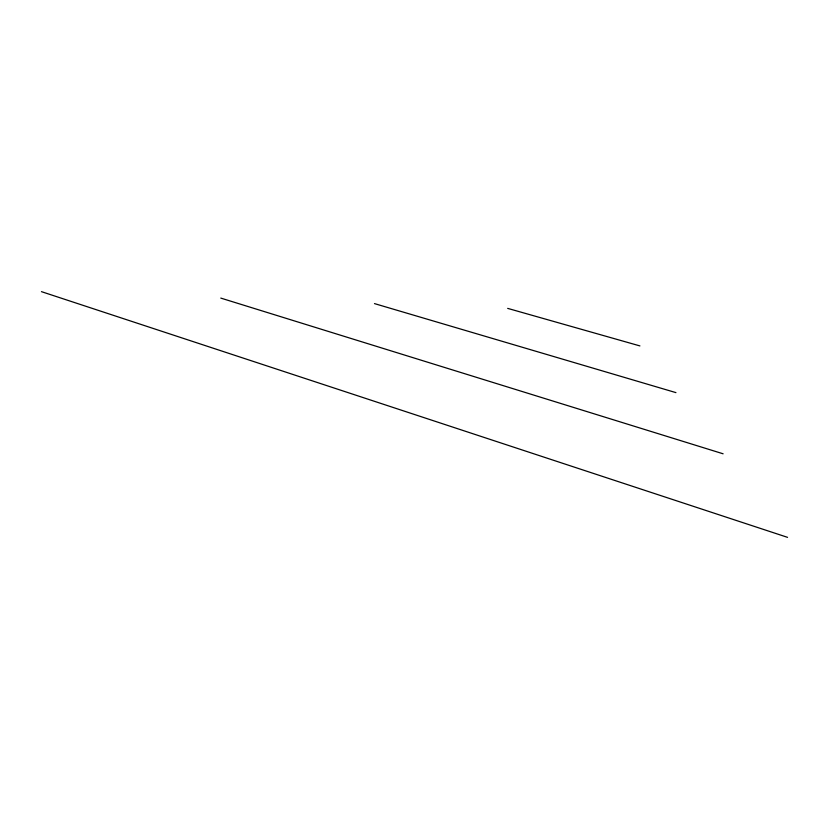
<?xml version="1.0" encoding="UTF-8"?>
<svg xmlns="http://www.w3.org/2000/svg" width="829" height="829" viewBox="0 0 829 829"><rect width="100%" height="100%" fill="white"/><g stroke="black" fill="none" stroke-linecap="round" stroke-linejoin="round"><path stroke-width="1.24" d="M507.68 308.378L639.915 345.911M374.48 303.601L675.946 392.625M220.783 298.088L723.116 453.795M41.45 291.653L787.55 537.347"/></g></svg>
